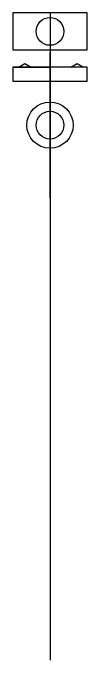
# Model space of a CAD drawing. Header units: millimetres. Extents: x 297 to 711, y -636 to 589.
# Drawn here: x 469 to 549, y -636 to 64 of the extents above; entities that cross this region are included whole.
import ezdxf

# ---------------------------------------------------------------- set-up
doc = ezdxf.new("R2010")
doc.units = ezdxf.units.MM

msp = doc.modelspace()

# ---------------------------------------------------------------- linework, layer by layer
for p, q in [((509.303, 64.019), (509.303, 64.019)), ((509.303, 64.019), (509.303, -135.981)), ((509.303, -135.981), (509.303, 21.244)), ((475.141, 5.233), (482.058, 9.252)), ((482.058, 9.252), (488.991, 5.259)), ((531.649, 5.233), (538.567, 9.252)), ((538.567, 9.252), (545.499, 5.259)), ((469.303, 5.233), (509.303, 5.233)), ((509.303, -135.981), (509.303, -635.981))]:
    msp.add_line(p, q)
for points in [[(469.303, 24.019), (549.303, 24.019), (549.303, 64.019), (469.303, 64.019)], [(469.303, -9.767), (549.303, -9.767), (549.303, 5.233), (469.303, 5.233)]]:
    msp.add_lwpolyline(points, close=True)
for centre, radius in [((509.303, 44.019), 15), ((509.303, -57.369), 25), ((509.303, -57.369), 15)]:
    msp.add_circle(centre, radius)

doc.saveas('drawing.dxf')
